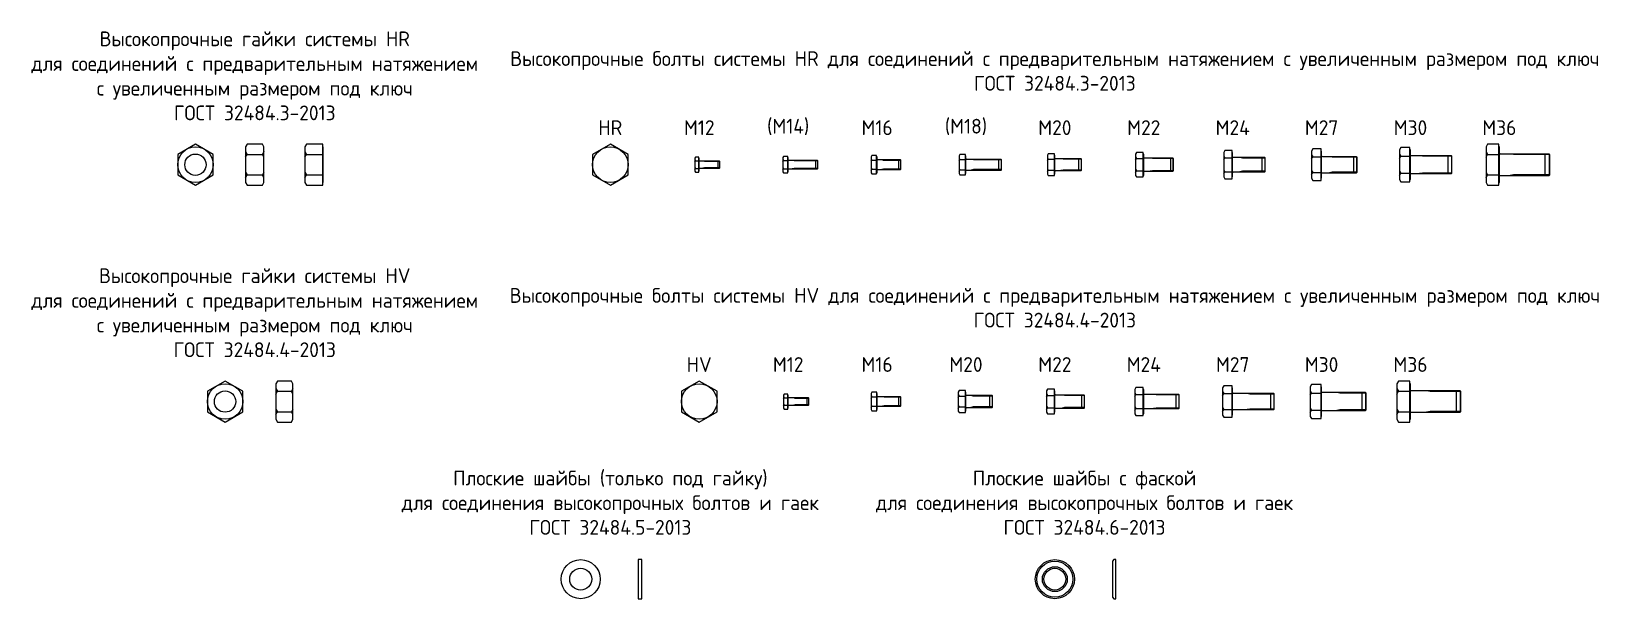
# Model space of a CAD drawing. Header units: millimetres. Extents: x 89 to 2733, y 52 to 1010.
import ezdxf

# ---------------------------------------------------------------- set-up
doc = ezdxf.new("R2010")
doc.units = ezdxf.units.MM
doc.styles.add('Э6', font='GOST Common.ttf')

# ---------------------------------------------------------------- blocks, each defined once
blk = doc.blocks.new('*U3')
at = {"color": 0, "linetype": 'ByBlock', "lineweight": -2}
for radius in [33, 18.5]:
    blk.add_circle((0, 0), radius, dxfattribs=at)
blk = doc.blocks.new('*U4')
at = {"color": 0, "linetype": 'ByBlock', "lineweight": -2}
blk.add_lwpolyline([(-3, -33), (3, -33), (3, 33), (-3, 33)], close=True, dxfattribs=at)
blk = doc.blocks.new('*U15')
at = {"color": 0, "linetype": 'ByBlock', "lineweight": -2}
blk.add_lwpolyline([(-30, -17.3), (0, -34.6), (30, -17.3), (30, 17.3), (0, 34.6), (-30, 17.3)], close=True, dxfattribs=at)
for radius in [30, 18]:
    blk.add_circle((0, 0), radius, dxfattribs=at)
blk = doc.blocks.new('*U16')
at = {"color": 0, "linetype": 'ByBlock', "lineweight": -2}
blk.add_lwpolyline([(12.8, -34.6), (15.5, -30), (15.5, 30), (12.8, 34.6), (-12.8, 34.6), (-15.5, 30), (-15.5, -30), (-12.8, -34.6)], close=True, dxfattribs=at)
for points in [[(-15.5, 22), (-12.8, 17.3)], [(-15.5, 12.7), (-12.8, 17.3)], [(-12.8, 17.3), (12.8, 17.3)], [(15.5, 22), (12.8, 17.3)], [(15.5, 12.7), (12.8, 17.3)], [(-15.5, -12.7), (-12.8, -17.3)], [(-15.5, -22), (-12.8, -17.3)], [(-12.8, -17.3), (12.8, -17.3)], [(15.5, -12.7), (12.8, -17.3)], [(15.5, -22), (12.8, -17.3)]]:
    blk.add_lwpolyline(points, dxfattribs=at)
blk = doc.blocks.new('*U17')
at = {"color": 0, "linetype": 'ByBlock', "lineweight": -2}
for points in [[(14.7, -34.6), (14.7, 34.6), (-12.8, 34.6), (-15.5, 30), (-15.5, -30), (-12.8, -34.6)], [(14.7, -30), (15.5, -30), (15.5, 30), (14.7, 30)]]:
    blk.add_lwpolyline(points, close=True, dxfattribs=at)
for points in [[(-15.5, 22), (-12.8, 17.3)], [(-15.5, 12.7), (-12.8, 17.3)], [(-12.8, 17.3), (14.7, 17.3)], [(-15.5, -12.7), (-12.8, -17.3)], [(-15.5, -22), (-12.8, -17.3)], [(-12.8, -17.3), (14.7, -17.3)]]:
    blk.add_lwpolyline(points, dxfattribs=at)
blk = doc.blocks.new('*U11')
at = {"color": 0, "linetype": 'ByBlock', "lineweight": -2}
for radius in [33, 30.5, 21, 18.5]:
    blk.add_circle((0, 0), radius, dxfattribs=at)
blk = doc.blocks.new('*U10')
at = {"color": 0, "linetype": 'ByBlock', "lineweight": -2}
blk.add_lwpolyline([(-0.5, -33), (3, -33), (3, 33), (-0.5, 33), (-3, 30.5), (-3, -30.5)], close=True, dxfattribs=at)
blk = doc.blocks.new('*U14')
at = {"color": 0, "linetype": 'ByBlock', "lineweight": -2}
blk.add_lwpolyline([(-30, -17.3), (0, -34.6), (30, -17.3), (30, 17.3), (0, 34.6), (-30, 17.3)], close=True, dxfattribs=at)
blk.add_circle((0, 0), 30, dxfattribs=at)
blk = doc.blocks.new('*U22')
at = {"color": 0, "linetype": 'ByBlock', "lineweight": -2}
for points in [[(-6.5, -12.7), (-0.8, -12.7), (-0.8, 12.7), (-6.5, 12.7), (-7.5, 11), (-7.5, -11)], [(-0.8, -11), (0, -11), (0, 11), (-0.8, 11)]]:
    blk.add_lwpolyline(points, close=True, dxfattribs=at)
for points in [[(-7.5, 8.1), (-6.5, 6.4)], [(-7.5, 4.6), (-6.5, 6.4)], [(-6.5, 6.4), (-0.8, 6.4)], [(35, 5.3), (8.6, 5.3), (6, 6)], [(31.5, 6), (31.5, -6)], [(34.3, 6), (34.3, -6)], [(-7.5, -4.6), (-6.5, -6.4)], [(-7.5, -8.1), (-6.5, -6.4)], [(-6.5, -6.4), (-0.8, -6.4)], [(35, -5.3), (8.6, -5.3), (6, -6)]]:
    blk.add_lwpolyline(points, dxfattribs=at)
blk.add_lwpolyline([(0, -7.2, -0.414214), (1.2, -6), (34.3, -6), (35, -5.3), (35, 5.3), (34.3, 6), (1.2, 6, -0.414214), (0, 7.2)], format="xyb", dxfattribs=at)
blk = doc.blocks.new('*U21')
at = {"color": 0, "linetype": 'ByBlock', "lineweight": -2}
for points in [[(-7.7, -13.9), (-0.8, -13.9), (-0.8, 13.9), (-7.7, 13.9), (-8.8, 12), (-8.8, -12)], [(-0.8, -12), (0, -12), (0, 12), (-0.8, 12)]]:
    blk.add_lwpolyline(points, close=True, dxfattribs=at)
for points in [[(-8.8, 8.8), (-7.7, 6.9)], [(-8.8, 5.1), (-7.7, 6.9)], [(-7.7, 6.9), (-0.8, 6.9)], [(50, 6.3), (10, 6.3), (7, 7)], [(46, 7), (46, -7)], [(49.3, 7), (49.3, -7)], [(-8.8, -5.1), (-7.7, -6.9)], [(-8.8, -8.8), (-7.7, -6.9)], [(-7.7, -6.9), (-0.8, -6.9)], [(50, -6.3), (10, -6.3), (7, -7)]]:
    blk.add_lwpolyline(points, dxfattribs=at)
blk.add_lwpolyline([(0, -8.2, -0.414214), (1.2, -7), (49.3, -7), (50, -6.3), (50, 6.3), (49.3, 7), (1.2, 7, -0.414214), (0, 8.2)], format="xyb", dxfattribs=at)
blk = doc.blocks.new('ЭП-Выс.болт HR М16 ГОСТ 32484.3-2013 (сбоку) v1')
at = {"color": 0, "linetype": 'ByBlock', "lineweight": -2}
for points in [[(-8.8, -15.6), (-0.8, -15.6), (-0.8, 15.6), (-8.8, 15.6), (-10, 13.5), (-10, -13.5)], [(-0.8, -13.5), (0, -13.5), (0, 13.5), (-0.8, 13.5)]]:
    blk.add_lwpolyline(points, close=True, dxfattribs=at)
for points in [[(-10, 9.9), (-8.8, 7.8)], [(-10, 5.7), (-8.8, 7.8)], [(-8.8, 7.8), (-0.8, 7.8)], [(40, 7.3), (11, 7.3), (8, 8)], [(36, 8), (36, -8)], [(39.3, 8), (39.3, -8)], [(-10, -5.7), (-8.8, -7.8)], [(-10, -9.9), (-8.8, -7.8)], [(-8.8, -7.8), (-0.8, -7.8)], [(40, -7.3), (11, -7.3), (8, -8)]]:
    blk.add_lwpolyline(points, dxfattribs=at)
blk.add_lwpolyline([(0, -9.2, -0.414214), (1.2, -8), (39.3, -8), (40, -7.3), (40, 7.3), (39.3, 8), (1.2, 8, -0.414214), (0, 9.2)], format="xyb", dxfattribs=at)
blk = doc.blocks.new('ЭП-Выс.болт HR М18 ГОСТ 32484.3-2013 (сбоку) v1')
at = {"color": 0, "linetype": 'ByBlock', "lineweight": -2}
for points in [[(-10.2, -17.3), (-0.8, -17.3), (-0.8, 17.3), (-10.2, 17.3), (-11.5, 15), (-11.5, -15)], [(-0.8, -15), (0, -15), (0, 15), (-0.8, 15)]]:
    blk.add_lwpolyline(points, close=True, dxfattribs=at)
for points in [[(-11.5, 11), (-10.2, 8.7)], [(-11.5, 6.3), (-10.2, 8.7)], [(-10.2, 8.7), (-0.8, 8.7)], [(60, 8.3), (12.8, 8.3), (9, 9)], [(55, 9), (55, -9)], [(59.3, 9), (59.3, -9)], [(-11.5, -6.3), (-10.2, -8.7)], [(-11.5, -11), (-10.2, -8.7)], [(-10.2, -8.7), (-0.8, -8.7)], [(60, -8.3), (12.8, -8.3), (9, -9)]]:
    blk.add_lwpolyline(points, dxfattribs=at)
blk.add_lwpolyline([(0, -10.5, -0.414214), (1.5, -9), (59.3, -9), (60, -8.3), (60, 8.3), (59.3, 9), (1.5, 9, -0.414214), (0, 10.5)], format="xyb", dxfattribs=at)
blk = doc.blocks.new('*U24')
at = {"color": 0, "linetype": 'ByBlock', "lineweight": -2}
for points in [[(-11.1, -18.5), (-0.8, -18.5), (-0.8, 18.5), (-11.1, 18.5), (-12.5, 16), (-12.5, -16)], [(-0.8, -16), (0, -16), (0, 16), (-0.8, 16)]]:
    blk.add_lwpolyline(points, close=True, dxfattribs=at)
for points in [[(-12.5, 11.7), (-11.1, 9.2)], [(-12.5, 6.8), (-11.1, 9.2)], [(-11.1, 9.2), (-0.8, 9.2)], [(45, 9.2), (13.8, 9.2), (10, 10)], [(40, 10), (40, -10)], [(44.2, 10), (44.2, -10)], [(-12.5, -6.8), (-11.1, -9.2)], [(-12.5, -11.7), (-11.1, -9.2)], [(-11.1, -9.2), (-0.8, -9.2)], [(45, -9.2), (13.8, -9.2), (10, -10)]]:
    blk.add_lwpolyline(points, dxfattribs=at)
blk.add_lwpolyline([(0, -11.5, -0.414214), (1.5, -10), (44.2, -10), (45, -9.2), (45, 9.2), (44.2, 10), (1.5, 10, -0.414214), (0, 11.5)], format="xyb", dxfattribs=at)
blk = doc.blocks.new('ЭП-Выс.болт HR М22 ГОСТ 32484.3-2013 (сбоку) v1')
at = {"color": 0, "linetype": 'ByBlock', "lineweight": -2}
for points in [[(-12.4, -20.8), (-0.8, -20.8), (-0.8, 20.8), (-12.4, 20.8), (-14, 18), (-14, -18)], [(-0.8, -18), (0, -18), (0, 18), (-0.8, 18)]]:
    blk.add_lwpolyline(points, close=True, dxfattribs=at)
for points in [[(-14, 13.2), (-12.4, 10.4)], [(-14, 7.6), (-12.4, 10.4)], [(-12.4, 10.4), (-0.8, 10.4)], [(50, 10.2), (14.8, 10.2), (11, 11)], [(45, 11), (45, -11)], [(49.2, 11), (49.2, -11)], [(-14, -7.6), (-12.4, -10.4)], [(-14, -13.2), (-12.4, -10.4)], [(-12.4, -10.4), (-0.8, -10.4)], [(50, -10.2), (14.8, -10.2), (11, -11)]]:
    blk.add_lwpolyline(points, dxfattribs=at)
blk.add_lwpolyline([(0, -12.5, -0.414214), (1.5, -11), (49.2, -11), (50, -10.2), (50, 10.2), (49.2, 11), (1.5, 11, -0.414214), (0, 12.5)], format="xyb", dxfattribs=at)
blk = doc.blocks.new('*U27')
at = {"color": 0, "linetype": 'ByBlock', "lineweight": -2}
for points in [[(-13.2, -23.7), (-0.8, -23.7), (-0.8, 23.7), (-13.2, 23.7), (-15, 20.5), (-15, -20.5)], [(-0.8, -20.5), (0, -20.5), (0, 20.5), (-0.8, 20.5)]]:
    blk.add_lwpolyline(points, close=True, dxfattribs=at)
for points in [[(-15, 15), (-13.2, 11.8)], [(-15, 8.7), (-13.2, 11.8)], [(-13.2, 11.8), (-0.8, 11.8)], [(55, 11.2), (16.5, 11.2), (12, 12)], [(49, 12), (49, -12)], [(54.2, 12), (54.2, -12)], [(-15, -8.7), (-13.2, -11.8)], [(-15, -15), (-13.2, -11.8)], [(-13.2, -11.8), (-0.8, -11.8)], [(55, -11.2), (16.5, -11.2), (12, -12)]]:
    blk.add_lwpolyline(points, dxfattribs=at)
blk.add_lwpolyline([(0, -13.5, -0.414214), (1.5, -12), (54.2, -12), (55, -11.2), (55, 11.2), (54.2, 12), (1.5, 12, -0.414214), (0, 13.5)], format="xyb", dxfattribs=at)
blk = doc.blocks.new('ЭП-Выс.болт HR М27 ГОСТ 32484.3-2013 (сбоку) v1')
at = {"color": 0, "linetype": 'ByBlock', "lineweight": -2}
for points in [[(-14.9, -26.6), (-0.8, -26.6), (-0.8, 26.6), (-14.9, 26.6), (-17, 23), (-17, -23)], [(-0.8, -23), (0, -23), (0, 23), (-0.8, 23)]]:
    blk.add_lwpolyline(points, close=True, dxfattribs=at)
for points in [[(-17, 16.8), (-14.9, 13.3)], [(-17, 9.7), (-14.9, 13.3)], [(-14.9, 13.3), (-0.8, 13.3)], [(60, 12.7), (18, 12.7), (13.5, 13.5)], [(54, 13.5), (54, -13.5)], [(59.2, 13.5), (59.2, -13.5)], [(-17, -9.7), (-14.9, -13.3)], [(-17, -16.8), (-14.9, -13.3)], [(-14.9, -13.3), (-0.8, -13.3)], [(60, -12.7), (18, -12.7), (13.5, -13.5)]]:
    blk.add_lwpolyline(points, dxfattribs=at)
blk.add_lwpolyline([(0, -15.5, -0.414214), (2, -13.5), (59.2, -13.5), (60, -12.7), (60, 12.7), (59.2, 13.5), (2, 13.5, -0.414214), (0, 15.5)], format="xyb", dxfattribs=at)
blk = doc.blocks.new('*U46')
at = {"color": 0, "linetype": 'ByBlock', "lineweight": -2}
for points in [[(-16.5, -28.9), (-0.8, -28.9), (-0.8, 28.9), (-16.5, 28.9), (-18.7, 25), (-18.7, -25)], [(-0.8, -25), (0, -25), (0, 25), (-0.8, 25)]]:
    blk.add_lwpolyline(points, close=True, dxfattribs=at)
for points in [[(-18.7, 18.3), (-16.5, 14.4)], [(-18.7, 10.6), (-16.5, 14.4)], [(-16.5, 14.4), (-0.8, 14.4)], [(70, 14.2), (20.2, 14.2), (15, 15)], [(63, 15), (63, -15)], [(69.2, 15), (69.2, -15)], [(-18.7, -10.6), (-16.5, -14.4)], [(-18.7, -18.3), (-16.5, -14.4)], [(-16.5, -14.4), (-0.8, -14.4)], [(70, -14.2), (20.2, -14.2), (15, -15)]]:
    blk.add_lwpolyline(points, dxfattribs=at)
blk.add_lwpolyline([(0, -17, -0.414214), (2, -15), (69.2, -15), (70, -14.2), (70, 14.2), (69.2, 15), (2, 15, -0.414214), (0, 17)], format="xyb", dxfattribs=at)
blk = doc.blocks.new('ЭП-Выс.болт HR М36 ГОСТ 32484.3-2013 (сбоку) v1')
at = {"color": 0, "linetype": 'ByBlock', "lineweight": -2}
for points in [[(-19.8, -34.6), (-0.8, -34.6), (-0.8, 34.6), (-19.8, 34.6), (-22.5, 30), (-22.5, -30)], [(-0.8, -30), (0, -30), (0, 30), (-0.8, 30)]]:
    blk.add_lwpolyline(points, close=True, dxfattribs=at)
for points in [[(-22.5, 22), (-19.8, 17.3)], [(-22.5, 12.7), (-19.8, 17.3)], [(-19.8, 17.3), (-0.8, 17.3)], [(85, 17), (24, 17), (18, 18)], [(77, 18), (77, -18)], [(84, 18), (84, -18)], [(-22.5, -12.7), (-19.8, -17.3)], [(-22.5, -22), (-19.8, -17.3)], [(-19.8, -17.3), (-0.8, -17.3)], [(85, -17), (24, -17), (18, -18)]]:
    blk.add_lwpolyline(points, dxfattribs=at)
blk.add_lwpolyline([(0, -20, -0.414214), (2, -18), (84, -18), (85, -17), (85, 17), (84, 18), (2, 18, -0.414214), (0, 20)], format="xyb", dxfattribs=at)
blk = doc.blocks.new('*U32')
at = {"color": 0, "linetype": 'ByBlock', "lineweight": -2}
blk.add_lwpolyline([(30, 17.3), (0, 34.6), (-30, 17.3), (-30, -17.3), (0, -34.6), (30, -17.3)], close=True, dxfattribs=at)
for radius in [30, 18]:
    blk.add_circle((0, 0), radius, dxfattribs=at)
blk = doc.blocks.new('*U34')
at = {"color": 0, "linetype": 'ByBlock', "lineweight": -2}
blk.add_lwpolyline([(-11.8, 34.6), (-14.5, 30), (-14.5, -30), (-11.8, -34.6), (11.8, -34.6), (14.5, -30), (14.5, 30), (11.8, 34.6)], close=True, dxfattribs=at)
for points in [[(-14.5, 22), (-11.8, 17.3)], [(-14.5, 12.7), (-11.8, 17.3)], [(-11.8, 17.3), (11.8, 17.3)], [(14.5, 22), (11.8, 17.3)], [(14.5, 12.7), (11.8, 17.3)], [(-14.5, -12.7), (-11.8, -17.3)], [(-14.5, -22), (-11.8, -17.3)], [(-11.8, -17.3), (11.8, -17.3)], [(14.5, -12.7), (11.8, -17.3)], [(14.5, -22), (11.8, -17.3)]]:
    blk.add_lwpolyline(points, dxfattribs=at)
blk = doc.blocks.new('*U36')
at = {"color": 0, "linetype": 'ByBlock', "lineweight": -2}
blk.add_lwpolyline([(30, 17.3), (0, 34.6), (-30, 17.3), (-30, -17.3), (0, -34.6), (30, -17.3)], close=True, dxfattribs=at)
blk.add_circle((0, 0), 30, dxfattribs=at)
blk = doc.blocks.new('*U38')
at = {"color": 0, "linetype": 'ByBlock', "lineweight": -2}
for points in [[(-7, -12.7), (-0.6, -12.7), (-0.6, 12.7), (-7, 12.7), (-8, 11), (-8, -11)], [(-0.6, -11), (0, -11), (0, 11), (-0.6, 11)]]:
    blk.add_lwpolyline(points, close=True, dxfattribs=at)
for points in [[(-8, 8.1), (-7, 6.4)], [(-8, 4.6), (-7, 6.4)], [(-7, 6.4), (-0.6, 6.4)], [(35, 5.3), (12, 5.3), (9.4, 6)], [(31.5, 6), (31.5, -6)], [(34.3, 6), (34.3, -6)], [(-8, -4.6), (-7, -6.4)], [(-8, -8.1), (-7, -6.4)], [(-7, -6.4), (-0.6, -6.4)], [(35, -5.3), (12, -5.3), (9.4, -6)]]:
    blk.add_lwpolyline(points, dxfattribs=at)
blk.add_lwpolyline([(0, -7.2, -0.414214), (1.2, -6), (34.3, -6), (35, -5.3), (35, 5.3), (34.3, 6), (1.2, 6, -0.414214), (0, 7.2)], format="xyb", dxfattribs=at)
blk = doc.blocks.new('*U44')
at = {"color": 0, "linetype": 'ByBlock', "lineweight": -2}
for points in [[(-8.8, 15.6), (-10, 13.5), (-10, -13.5), (-8.8, -15.6), (-0.6, -15.6), (-0.6, 15.6)], [(-0.6, -13.5), (0, -13.5), (0, 13.5), (-0.6, 13.5)]]:
    blk.add_lwpolyline(points, close=True, dxfattribs=at)
for points in [[(-10, 9.9), (-8.8, 7.8)], [(-10, 5.7), (-8.8, 7.8)], [(-8.8, 7.8), (-0.6, 7.8)], [(40, 7.3), (12, 7.3), (9, 8)], [(36, 8), (36, -8)], [(39.3, 8), (39.3, -8)], [(-10, -5.7), (-8.8, -7.8)], [(-10, -9.9), (-8.8, -7.8)], [(-8.8, -7.8), (-0.6, -7.8)], [(40, -7.3), (12, -7.3), (9, -8)]]:
    blk.add_lwpolyline(points, dxfattribs=at)
blk.add_lwpolyline([(0, -9.2, -0.414214), (1.2, -8), (39.3, -8), (40, -7.3), (40, 7.3), (39.3, 8), (1.2, 8, -0.414214), (0, 9.2)], format="xyb", dxfattribs=at)
blk = doc.blocks.new('*U43')
at = {"color": 0, "linetype": 'ByBlock', "lineweight": -2}
for points in [[(-11.6, -18.5), (-0.8, -18.5), (-0.8, 18.5), (-11.6, 18.5), (-13, 16), (-13, -16)], [(-0.8, -16), (0, -16), (0, 16), (-0.8, 16)]]:
    blk.add_lwpolyline(points, close=True, dxfattribs=at)
for points in [[(-13, 11.7), (-11.6, 9.2)], [(-13, 6.8), (-11.6, 9.2)], [(-11.6, 9.2), (-0.8, 9.2)], [(45, 9.2), (12, 9.2), (8.2, 10)], [(40, 10), (40, -10)], [(44.2, 10), (44.2, -10)], [(-13, -6.8), (-11.6, -9.2)], [(-13, -11.7), (-11.6, -9.2)], [(-11.6, -9.2), (-0.8, -9.2)], [(45, -9.2), (12, -9.2), (8.2, -10)]]:
    blk.add_lwpolyline(points, dxfattribs=at)
blk.add_lwpolyline([(0, -11.5, -0.414214), (1.5, -10), (44.2, -10), (45, -9.2), (45, 9.2), (44.2, 10), (1.5, 10, -0.414214), (0, 11.5)], format="xyb", dxfattribs=at)
blk = doc.blocks.new('*U42')
at = {"color": 0, "linetype": 'ByBlock', "lineweight": -2}
for points in [[(-12.4, -20.8), (-0.8, -20.8), (-0.8, 20.8), (-12.4, 20.8), (-14, 18), (-14, -18)], [(-0.8, -18), (0, -18), (0, 18), (-0.8, 18)]]:
    blk.add_lwpolyline(points, close=True, dxfattribs=at)
for points in [[(-14, 13.2), (-12.4, 10.4)], [(-14, 7.6), (-12.4, 10.4)], [(-12.4, 10.4), (-0.8, 10.4)], [(50, 10.2), (16, 10.2), (12.3, 11)], [(45, 11), (45, -11)], [(49.2, 11), (49.2, -11)], [(-14, -7.6), (-12.4, -10.4)], [(-14, -13.2), (-12.4, -10.4)], [(-12.4, -10.4), (-0.8, -10.4)], [(50, -10.2), (16, -10.2), (12.3, -11)]]:
    blk.add_lwpolyline(points, dxfattribs=at)
blk.add_lwpolyline([(0, -12.5, -0.414214), (1.5, -11), (49.2, -11), (50, -10.2), (50, 10.2), (49.2, 11), (1.5, 11, -0.414214), (0, 12.5)], format="xyb", dxfattribs=at)
blk = doc.blocks.new('*U47')
at = {"color": 0, "linetype": 'ByBlock', "lineweight": -2}
for points in [[(-13.2, -23.7), (-0.8, -23.7), (-0.8, 23.7), (-13.2, 23.7), (-15, 20.5), (-15, -20.5)], [(-0.8, -20.5), (0, -20.5), (0, 20.5), (-0.8, 20.5)]]:
    blk.add_lwpolyline(points, close=True, dxfattribs=at)
for points in [[(-15, 15), (-13.2, 11.8)], [(-15, 8.7), (-13.2, 11.8)], [(-13.2, 11.8), (-0.8, 11.8)], [(60, 11.2), (21, 11.2), (16.5, 12)], [(54, 12), (54, -12)], [(59.2, 12), (59.2, -12)], [(-15, -8.7), (-13.2, -11.8)], [(-15, -15), (-13.2, -11.8)], [(-13.2, -11.8), (-0.8, -11.8)], [(60, -11.2), (21, -11.2), (16.5, -12)]]:
    blk.add_lwpolyline(points, dxfattribs=at)
blk.add_lwpolyline([(0, -13.5, -0.414214), (1.5, -12), (59.2, -12), (60, -11.2), (60, 11.2), (59.2, 12), (1.5, 12, -0.414214), (0, 13.5)], format="xyb", dxfattribs=at)
blk = doc.blocks.new('*U49')
at = {"color": 0, "linetype": 'ByBlock', "lineweight": -2}
for points in [[(-14.9, 26.6), (-17, 23), (-17, -23), (-14.9, -26.6), (-0.8, -26.6), (-0.8, 26.6)], [(-0.8, -23), (0, -23), (0, 23), (-0.8, 23)]]:
    blk.add_lwpolyline(points, close=True, dxfattribs=at)
for points in [[(-17, 16.8), (-14.9, 13.3)], [(-17, 9.7), (-14.9, 13.3)], [(-14.9, 13.3), (-0.8, 13.3)], [(70, 12.7), (29, 12.7), (24.5, 13.5)], [(64, 13.5), (64, -13.5)], [(69.2, 13.5), (69.2, -13.5)], [(-17, -9.7), (-14.9, -13.3)], [(-17, -16.8), (-14.9, -13.3)], [(-14.9, -13.3), (-0.8, -13.3)], [(70, -12.7), (29, -12.7), (24.5, -13.5)]]:
    blk.add_lwpolyline(points, dxfattribs=at)
blk.add_lwpolyline([(0, -15.5, -0.414214), (2, -13.5), (69.2, -13.5), (70, -12.7), (70, 12.7), (69.2, 13.5), (2, 13.5, -0.414214), (0, 15.5)], format="xyb", dxfattribs=at)
blk = doc.blocks.new('*U51')
at = {"color": 0, "linetype": 'ByBlock', "lineweight": -2}
for points in [[(-16.8, 28.9), (-19, 25), (-19, -25), (-16.8, -28.9), (-0.8, -28.9), (-0.8, 28.9)], [(-0.8, -25), (0, -25), (0, 25), (-0.8, 25)]]:
    blk.add_lwpolyline(points, close=True, dxfattribs=at)
for points in [[(-19, 18.3), (-16.8, 14.4)], [(-19, 10.6), (-16.8, 14.4)], [(-16.8, 14.4), (-0.8, 14.4)], [(75, 14.2), (31, 14.2), (25.8, 15)], [(68, 15), (68, -15)], [(74.2, 15), (74.2, -15)], [(-19, -10.6), (-16.8, -14.4)], [(-19, -18.3), (-16.8, -14.4)], [(-16.8, -14.4), (-0.8, -14.4)], [(75, -14.2), (31, -14.2), (25.8, -15)]]:
    blk.add_lwpolyline(points, dxfattribs=at)
blk.add_lwpolyline([(0, -17, -0.414214), (2, -15), (74.2, -15), (75, -14.2), (75, 14.2), (74.2, 15), (2, 15, -0.414214), (0, 17)], format="xyb", dxfattribs=at)
blk = doc.blocks.new('*U53')
at = {"color": 0, "linetype": 'ByBlock', "lineweight": -2}
for points in [[(-20.3, 34.6), (-23, 30), (-23, -30), (-20.3, -34.6), (-0.8, -34.6), (-0.8, 34.6)], [(-0.8, -30), (0, -30), (0, 30), (-0.8, 30)]]:
    blk.add_lwpolyline(points, close=True, dxfattribs=at)
for points in [[(-23, 22), (-20.3, 17.3)], [(-23, 12.7), (-20.3, 17.3)], [(-20.3, 17.3), (-0.8, 17.3)], [(85, 17), (33, 17), (27, 18)], [(77, 18), (77, -18)], [(84, 18), (84, -18)], [(-23, -12.7), (-20.3, -17.3)], [(-23, -22), (-20.3, -17.3)], [(-20.3, -17.3), (-0.8, -17.3)], [(85, -17), (33, -17), (27, -18)]]:
    blk.add_lwpolyline(points, dxfattribs=at)
blk.add_lwpolyline([(0, -20, -0.414214), (2, -18), (84, -18), (85, -17), (85, 17), (84, 18), (2, 18, -0.414214), (0, 20)], format="xyb", dxfattribs=at)

msp = doc.modelspace()

# ---------------------------------------------------------------- block references
for name, p in [('*U15', (365.9, 785.1)), ('*U16', (465.9, 785.1)), ('*U17', (565.9, 785.1)), ('*U14', (1065.9, 785.1)), ('*U22', (1215.9, 785.1)), ('*U21', (1365.9, 785.1)), ('ЭП-Выс.болт HR М16 ГОСТ 32484.3-2013 (сбоку) v1', (1515.9, 785.1)), ('ЭП-Выс.болт HR М18 ГОСТ 32484.3-2013 (сбоку) v1', (1665.9, 785.1)), ('*U24', (1815.9, 785.1)), ('ЭП-Выс.болт HR М22 ГОСТ 32484.3-2013 (сбоку) v1', (1965.9, 785.1)), ('*U27', (2115.9, 785.1)), ('ЭП-Выс.болт HR М27 ГОСТ 32484.3-2013 (сбоку) v1', (2265.9, 785.1)), ('*U46', (2415.9, 785.1)), ('ЭП-Выс.болт HR М36 ГОСТ 32484.3-2013 (сбоку) v1', (2565.9, 785.1)), ('*U32', (415.9, 385.1)), ('*U34', (515.9, 385.1)), ('*U36', (1215.9, 385.1)), ('*U38', (1365.9, 385.1)), ('*U44', (1515.9, 385.1)), ('*U43', (1665.9, 385.1)), ('*U42', (1815.9, 385.1)), ('*U47', (1965.9, 385.1)), ('*U49', (2115.9, 385.1)), ('*U51', (2265.9, 385.1)), ('*U53', (2415.9, 385.1)), ('*U3', (1015.9, 85.1)), ('*U4', (1115.9, 85.1)), ('*U11', (1815.9, 85.1)), ('*U10', (1915.9, 85.1))]:
    msp.add_blockref(name, p)

# ---------------------------------------------------------------- texts
at = {"char_height": 25, "attachment_point": 8, "style": 'Э6'}
for s, insert in [('Высокопрочные гайки системы HR\\Pдля соединений с предварительным натяжением\\Pс увеличенным размером под ключ\\PГОСТ 32484.3-2013', (465.9, 860.1)), ('Высокопрочные болты системы HR для соединений с предварительным натяжением с увеличенным размером под ключ\\PГОСТ 32484.3-2013', (1815.9, 910.1)), ('HR', (1065.9, 835.1)), ('М12', (1215.9, 835.1)), ('(М14)', (1365.9, 835.1)), ('М16', (1515.9, 835.1)), ('(М18)', (1665.9, 835.1)), ('М20', (1815.9, 835.1)), ('М22', (1965.9, 835.1)), ('М24', (2115.9, 835.1)), ('М27', (2265.9, 835.1)), ('М30', (2415.9, 835.1)), ('М36', (2565.9, 835.1)), ('Высокопрочные гайки системы HV\\Pдля соединений с предварительным натяжением\\Pс увеличенным размером под ключ\\PГОСТ 32484.4-2013', (465.9, 460.1)), ('Высокопрочные болты системы HV для соединений с предварительным натяжением с увеличенным размером под ключ\\PГОСТ 32484.4-2013', (1815.9, 510.1)), ('HV', (1215.9, 435.1)), ('М12', (1365.9, 435.1)), ('М16', (1515.9, 435.1)), ('М20', (1665.9, 435.1)), ('М22', (1815.9, 435.1)), ('М24', (1965.9, 435.1)), ('М27', (2115.9, 435.1)), ('М30', (2265.9, 435.1)), ('М36', (2415.9, 435.1)), ('Плоские шайбы (только под гайку)\\Pдля соединения высокопрочных болтов и гаек\\PГОСТ 32484.5-2013', (1065.9, 160.1)), ('Плоские шайбы с фаской\\Pдля соединения высокопрочных болтов и гаек\\PГОСТ 32484.6-2013', (1865.9, 160.1))]:
    msp.add_mtext(s, dxfattribs=dict(at, insert=insert))

doc.saveas('drawing.dxf')
